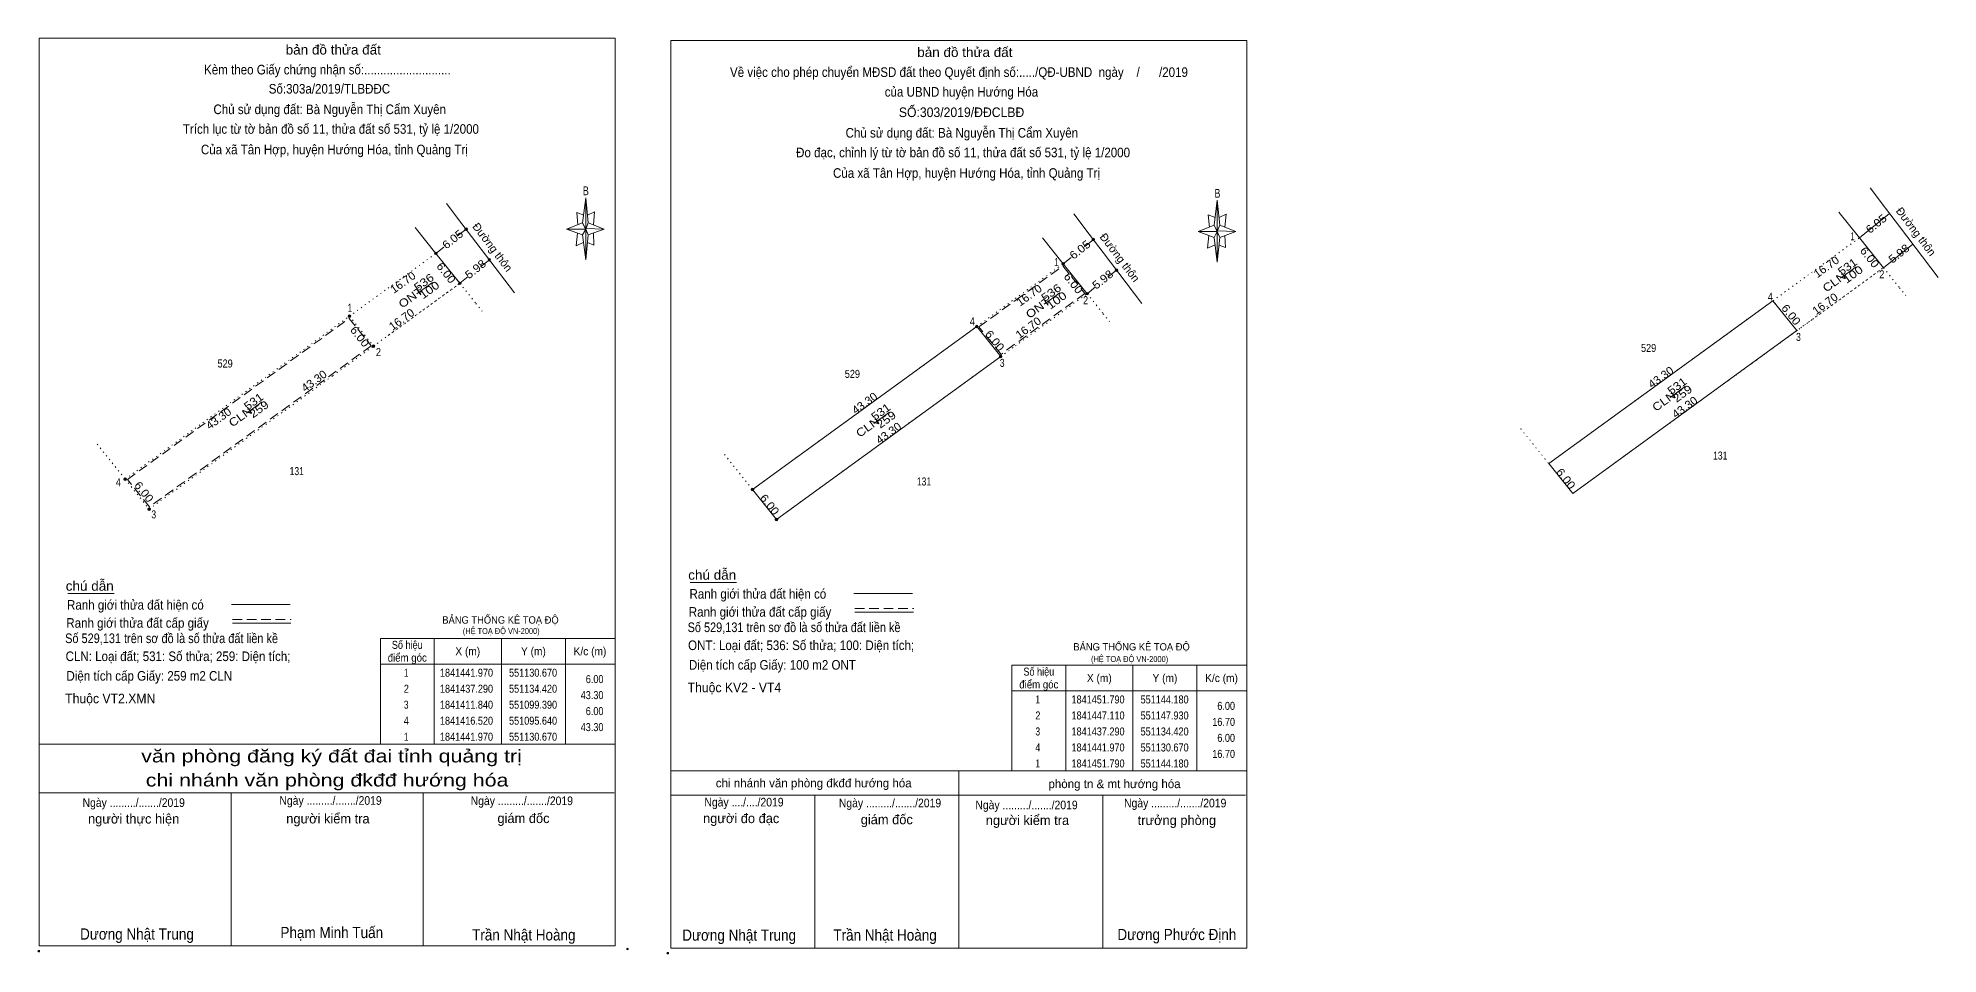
# Model space of a CAD drawing. Header units: metres. Extents: x 550639 to 551156, y 1841328 to 1841493.
# Drawn here: x 550859.6 to 551156.5, y 1841339.9 to 1841483 of the extents above; entities that cross this region are included whole.
import ezdxf
from ezdxf.enums import TextEntityAlignment as Align

# ---------------------------------------------------------------- set-up
doc = ezdxf.new("R2010")
doc.units = ezdxf.units.M
doc.header["$LTSCALE"] = 0.5
doc.header["$PDMODE"] = 32
doc.header["$PDSIZE"] = 0.25
doc.linetypes.add('DOTTED', pattern=[1.5, 0.3, -1.2])
doc.linetypes.add('MEDIUM_DASHED', pattern=[4.5, 3, -1.5])
for name, color, linetype, lineweight in [('1', 7, 'Continuous', 13), ('10', 7, 'Continuous', 13), ('17', 7, 'Continuous', 13), ('5', 7, 'Continuous', 13), ('51', 7, 'Continuous', 13), ('6', 7, 'Continuous', 13), ('63', 7, 'Continuous', 13), ('7', 7, 'Continuous', 13)]:
    doc.layers.add(name, color=color, linetype=linetype, lineweight=lineweight)

msp = doc.modelspace()

# ---------------------------------------------------------------- hatches: boundary and pattern name
at = {"layer": '63'}
for points in [[(550926.7, 1841453.14, 1), (550926.3, 1841453.14, 1)], [(551024.7, 1841451.52, 1), (551024.3, 1841451.52, 1)], [(550921.98, 1841449.36, 1), (550921.58, 1841449.36, 1)], [(550930.33, 1841448.36, 1), (550929.93, 1841448.36, 1)], [(551019.98, 1841447.74, 1), (551019.58, 1841447.74, 1)], [(551028.33, 1841446.74, 1), (551027.93, 1841446.74, 1)], [(550925.73, 1841444.68, 1), (550925.33, 1841444.68, 1)], [(551023.73, 1841443.06, 1), (551023.33, 1841443.06, 1)], [(550908.47, 1841439.54, 1), (550908.07, 1841439.54, 1)], [(551006.47, 1841437.92, 1), (551006.07, 1841437.92, 1)], [(550912.22, 1841434.86, 1), (550911.82, 1841434.86, 1)], [(551010.22, 1841433.24, 1), (551009.82, 1841433.24, 1)], [(550873.44, 1841414.09, 1), (550873.04, 1841414.09, 1)], [(550971.44, 1841412.47, 1), (550971.04, 1841412.47, 1)], [(550877.19, 1841409.41, 1), (550876.79, 1841409.41, 1)], [(550975.19, 1841407.79, 1), (550974.79, 1841407.79, 1)]]:
    msp.add_hatch(color=256, dxfattribs=at).paths.add_polyline_path(points)

# ---------------------------------------------------------------- linework, layer by layer
at = {"layer": '1', "linetype": 'DOTTED'}
for p, q in [((551136.7, 1841446.35), (551144.18, 1841451.79)), ((550914.3, 1841443.92), (550921.78, 1841449.36)), ((551012.3, 1841442.3), (551019.78, 1841447.74)), ((551130.67, 1841441.97), (551136.7, 1841446.35)), ((551136.7, 1841438.95), (551147.93, 1841447.11)), ((551147.93, 1841447.11), (551150.44, 1841443.98)), ((550908.27, 1841439.54), (550914.3, 1841443.92)), ((550914.3, 1841436.52), (550925.53, 1841444.68)), ((550925.53, 1841444.68), (550928.04, 1841441.55)), ((551012.3, 1841434.9), (551023.53, 1841443.06)), ((551023.53, 1841443.06), (551026.04, 1841439.93)), ((551150.44, 1841443.98), (551151.41, 1841442.77)), ((550908.27, 1841439.54), (550912.02, 1841434.86)), ((550928.04, 1841441.55), (550929.01, 1841440.34)), ((551006.27, 1841437.92), (551012.3, 1841442.3)), ((551026.04, 1841439.93), (551027.01, 1841438.72)), ((551130.67, 1841441.97), (551134.42, 1841437.29)), ((550912.02, 1841434.86), (550914.3, 1841436.52)), ((551006.27, 1841437.92), (551010.02, 1841433.24)), ((551134.42, 1841437.29), (551136.7, 1841438.95)), ((551010.02, 1841433.24), (551012.3, 1841434.9))]:
    msp.add_line(p, q, dxfattribs=at)
for points in [[(551136.7, 1841446.35), (551144.18, 1841451.79), (551147.93, 1841447.11), (551136.7, 1841438.95)], [(550914.3, 1841443.92), (550921.78, 1841449.36), (550925.53, 1841444.68), (550914.3, 1841436.52)], [(551136.7, 1841438.95), (551134.42, 1841437.29), (551130.67, 1841441.97), (551136.7, 1841446.35)], [(550873.24, 1841414.09), (550900.5, 1841433.89), (550908.27, 1841439.54)], [(551095.64, 1841416.52), (551122.9, 1841436.32), (551130.67, 1841441.97)], [(550971.24, 1841412.47), (550998.5, 1841432.27), (551006.27, 1841437.92)], [(551099.39, 1841411.84), (551128.09, 1841432.69), (551134.42, 1841437.29)], [(550876.99, 1841409.41), (550905.69, 1841430.26), (550912.02, 1841434.86)], [(550974.99, 1841407.79), (551003.69, 1841428.64), (551010.02, 1841433.24)], [(551091.26, 1841421.98), (551095.64, 1841416.52), (551099.39, 1841411.84)], [(550868.86, 1841419.55), (550873.24, 1841414.09), (550876.99, 1841409.41)], [(550966.86, 1841417.93), (550971.24, 1841412.47), (550974.99, 1841407.79)]]:
    msp.add_lwpolyline(points, dxfattribs=at)
at = {"layer": '1', "linetype": 'MEDIUM_DASHED'}
for points in [[(551012.45, 1841442.1), (551019.73, 1841447.4), (551023.17, 1841443.11), (551012.15, 1841435.1)], [(551012.15, 1841435.1), (551010.07, 1841433.58), (551006.63, 1841437.87), (551012.45, 1841442.1)]]:
    msp.add_lwpolyline(points, dxfattribs=at)
at = {"layer": '1'}
for points in [[(551130.67, 1841441.97), (551134.42, 1841437.29), (551099.39, 1841411.84), (551095.64, 1841416.52)], [(551006.27, 1841437.92), (551010.02, 1841433.24), (550974.99, 1841407.79), (550971.24, 1841412.47)]]:
    msp.add_lwpolyline(points, close=True, dxfattribs=at)
at = {"layer": '1', "linetype": 'MEDIUM_DASHED'}
msp.add_lwpolyline([(550908.22, 1841439.2), (550911.66, 1841434.91), (550877.04, 1841409.75), (550873.6, 1841414.04)], close=True, dxfattribs=at)
at = {"layer": '10'}
for p, q in [((551145.86, 1841459.58), (551148.25, 1841456.42)), ((550923.46, 1841457.15), (550925.85, 1841453.99)), ((551021.46, 1841455.53), (551023.85, 1841452.37)), ((551148.25, 1841456.42), (551150.44, 1841453.54)), ((550925.85, 1841453.99), (550928.04, 1841451.11)), ((551023.85, 1841452.37), (551026.04, 1841449.49)), ((551150.44, 1841453.54), (551156.46, 1841445.6)), ((550928.04, 1841451.11), (550934.06, 1841443.17)), ((551026.04, 1841449.49), (551032.06, 1841441.55))]:
    msp.add_line(p, q, dxfattribs=at)
at = {"layer": '17'}
for p, q in [((550961.5, 1841397.96), (550968.74, 1841397.96)), ((550864.25, 1841396.24), (550871.49, 1841396.24))]:
    msp.add_line(p, q, dxfattribs=at)
at = {"layer": '5'}
for p, q in [((550944.68, 1841454.14), (550945.18, 1841458.04)), ((551043.35, 1841453.76), (551043.85, 1841457.66)), ((550944.68, 1841452.24), (550942.18, 1841453.14)), ((550945.58, 1841452.24), (550945.18, 1841448.34)), ((550945.58, 1841454.14), (550948.08, 1841453.14)), ((550946.38, 1841452.54), (550946.48, 1841450.64)), ((551043.35, 1841451.86), (551040.85, 1841452.76)), ((551044.25, 1841451.86), (551043.85, 1841447.96)), ((551044.25, 1841453.76), (551046.75, 1841452.76)), ((551045.05, 1841452.16), (551045.15, 1841450.26)), ((550946.48, 1841450.64), (550945.48, 1841451.04)), ((551045.15, 1841450.26), (551044.15, 1841450.66)), ((550859.81, 1841372.7), (550949.81, 1841372.7)), ((550859.81, 1841365.1), (550949.61, 1841365.1)), ((550859.81, 1841365.1), (550949.61, 1841365.1)), ((550859.81, 1841365.1), (550949.61, 1841365.1)), ((550889.81, 1841341.2), (550889.81, 1841365.1)), ((550919.81, 1841341.2), (550919.81, 1841365.1))]:
    msp.add_line(p, q, dxfattribs=at)
for points in [[(550859.81, 1841483), (550949.81, 1841483), (550949.81, 1841341.2), (550859.81, 1841341.2)], [(550958.48, 1841482.62), (551048.48, 1841482.62), (551048.48, 1841340.82), (550958.48, 1841340.82)], [(550945.18, 1841458.04), (550945.58, 1841454.14), (550945.18, 1841453.14)], [(551043.85, 1841457.66), (551044.25, 1841453.76), (551043.85, 1841452.76)], [(550945.18, 1841453.14), (550942.18, 1841453.14), (550944.68, 1841454.14), (550945.58, 1841452.24), (550948.08, 1841453.14), (550945.18, 1841453.24)], [(550945.18, 1841453.14), (550945.18, 1841448.34), (550944.68, 1841452.24)], [(551043.85, 1841452.76), (551040.85, 1841452.76), (551043.35, 1841453.76), (551044.25, 1841451.86), (551046.75, 1841452.76), (551043.85, 1841452.86)], [(551043.85, 1841452.76), (551043.85, 1841447.96), (551043.35, 1841451.86)]]:
    msp.add_lwpolyline(points, close=True, dxfattribs=at)
for points in [[(550944.88, 1841455.34), (550943.78, 1841455.74), (550943.98, 1841453.84)], [(550945.48, 1841455.34), (550946.58, 1841455.84), (550946.38, 1841453.84)], [(551043.55, 1841454.96), (551042.45, 1841455.36), (551042.65, 1841453.46)], [(551044.15, 1841454.96), (551045.25, 1841455.46), (551045.05, 1841453.46)], [(550945.18, 1841453.14), (550944.68, 1841454.14), (550942.18, 1841453.14)], [(550943.88, 1841452.54), (550943.68, 1841450.54), (550944.78, 1841451.04)], [(550945.18, 1841453.14), (550945.58, 1841452.24), (550948.08, 1841453.14)], [(551043.85, 1841452.76), (551043.35, 1841453.76), (551040.85, 1841452.76)], [(551042.55, 1841452.16), (551042.35, 1841450.16), (551043.45, 1841450.66)], [(551043.85, 1841452.76), (551044.25, 1841451.86), (551046.75, 1841452.76)], [(550949.81, 1841341.2), (550859.81, 1841341.2), (550859.81, 1841365.1)]]:
    msp.add_lwpolyline(points, dxfattribs=at)
msp.add_point((550859.74, 1841340.36), dxfattribs=at)
at = {"layer": '51'}
for p, q in [((551140.96, 1841455.81), (551144.18, 1841451.79)), ((550918.56, 1841453.38), (550921.78, 1841449.36)), ((551016.56, 1841451.76), (551019.78, 1841447.74)), ((551144.18, 1841451.79), (551147.93, 1841447.11)), ((550921.78, 1841449.36), (550925.53, 1841444.68)), ((551019.78, 1841447.74), (551023.53, 1841443.06))]:
    msp.add_line(p, q, dxfattribs=at)
at = {"layer": '6'}
for p, q in [((550987.1, 1841396.22), (550996.24, 1841396.22)), ((550889.85, 1841394.5), (550898.99, 1841394.5)), ((550987.24, 1841393.29), (550996.38, 1841393.29)), ((550889.99, 1841391.57), (550899.13, 1841391.57))]:
    msp.add_line(p, q, dxfattribs=at)
at = {"layer": '6', "linetype": 'MEDIUM_DASHED'}
for p, q in [((550889.99, 1841392.19), (550899.19, 1841392.19)), ((550987.24, 1841393.91), (550996.44, 1841393.91))]:
    msp.add_line(p, q, dxfattribs=at)
at = {"layer": '6'}
msp.add_point((550951.71, 1841340.7), dxfattribs=at)
at = {"layer": '63'}
for p, q in [((551148.9, 1841455.57), (551144.18, 1841451.79)), ((550926.5, 1841453.14), (550925.1, 1841452.02)), ((551024.5, 1841451.52), (551023.1, 1841450.4)), ((550923.01, 1841450.35), (550921.78, 1841449.36)), ((550930.13, 1841448.36), (550928.81, 1841447.31)), ((551021.01, 1841448.73), (551019.78, 1841447.74)), ((551152.53, 1841450.79), (551147.93, 1841447.11)), ((550926.84, 1841445.73), (550925.53, 1841444.68)), ((551028.13, 1841446.74), (551026.81, 1841445.69)), ((551141.21, 1841445.47), (551143.65, 1841447.24)), ((550918.81, 1841443.04), (550921.25, 1841444.81)), ((551016.81, 1841441.42), (551019.25, 1841443.19)), ((551024.84, 1841444.11), (551023.53, 1841443.06)), ((551114.59, 1841426.84), (551117.03, 1841428.61)), ((550892.19, 1841424.41), (550894.63, 1841426.18)), ((550990.19, 1841422.79), (550992.63, 1841424.56)), ((550921.51, 1841389.2), (550921.51, 1841372.7)), ((550932.01, 1841389.2), (550932.01, 1841372.7)), ((550942.01, 1841389.2), (550942.01, 1841372.7)), ((550913.11, 1841385.2), (550949.81, 1841385.2)), ((551020.18, 1841385.02), (551020.18, 1841368.52)), ((551030.68, 1841385.02), (551030.68, 1841368.52)), ((551040.68, 1841385.02), (551040.68, 1841368.52)), ((551011.78, 1841381.02), (551048.48, 1841381.02))]:
    msp.add_line(p, q, dxfattribs=at)
for points in [[(550913.11, 1841389.2), (550949.81, 1841389.2), (550949.81, 1841372.7), (550913.11, 1841372.7)], [(551011.78, 1841385.02), (551048.48, 1841385.02), (551048.48, 1841368.52), (551011.78, 1841368.52)]]:
    msp.add_lwpolyline(points, close=True, dxfattribs=at)
for centre in [(550926.5, 1841453.14), (551024.5, 1841451.52), (550921.78, 1841449.36), (550930.13, 1841448.36), (551019.78, 1841447.74), (551028.13, 1841446.74), (550925.53, 1841444.68), (551023.53, 1841443.06), (550908.27, 1841439.54), (551006.27, 1841437.92), (550912.02, 1841434.86), (551010.02, 1841433.24), (550873.24, 1841414.09), (550971.24, 1841412.47), (550876.99, 1841409.41), (550974.99, 1841407.79)]:
    msp.add_circle(centre, 0.2, dxfattribs=at)
at = {"layer": '7'}
for p, q in [((550958.48, 1841368.52), (551048.48, 1841368.52)), ((550958.48, 1841368.52), (551048.48, 1841368.52)), ((550958.48, 1841368.52), (551048.48, 1841368.52)), ((551003.48, 1841340.82), (551003.48, 1841368.52)), ((550958.48, 1841364.72), (551048.28, 1841364.72)), ((550980.98, 1841340.82), (550980.98, 1841364.72)), ((551025.98, 1841340.82), (551025.98, 1841364.72)), ((551048.48, 1841340.82), (550958.48, 1841340.82))]:
    msp.add_line(p, q, dxfattribs=at)
msp.add_point((550958.01, 1841340.04), dxfattribs=at)

# ---------------------------------------------------------------- texts
at = {"layer": '1'}
for s, width, p in [('531', 1.15, (551142.6826, 1841446.7719)), ('536', 1.2, (550920.2776, 1841444.3419)), ('CLN', 1.2, (551140.6276, 1841444.3943)), ('100', 1.2, (551143.5326, 1841445.5655)), ('ONT', 1.2, (550918.2326, 1841441.9643)), ('100', 1.2, (550921.1276, 1841443.1319)), ('ONT', 1.2, (551016.2326, 1841440.3443)), ('536', 1.2, (551018.2776, 1841442.7219)), ('100', 1.2, (551019.1276, 1841441.5119)), ('CLN', 1.2, (551114.0076, 1841425.7643)), ('531', 1.15, (551116.0626, 1841428.1419)), ('259', 1.15, (551116.9126, 1841426.9382)), ('CLN', 1.2, (550891.6076, 1841423.3343)), ('531', 1.15, (550893.6626, 1841425.7119)), ('259', 1.15, (550894.5126, 1841424.5082)), ('531', 1.15, (550991.6626, 1841424.0919)), ('259', 1.15, (550992.5126, 1841422.8882)), ('CLN', 1.2, (550989.6076, 1841421.7143))]:
    msp.add_text(s, height=1.25, rotation=36, dxfattribs=dict(at, width=width)).set_placement(p, align=Align.CENTER)
for s, height, width, p in [('529', 1.25, 0.85, (551111.25, 1841433.96)), ('529', 1.25, 0.85, (550888.85, 1841431.53)), ('529', 1.25, 0.85, (550986.85, 1841429.91)), ('131', 1.25, 0.8, (550900.04, 1841414.72)), ('131', 1.25, 0.8, (551122.44, 1841417.15)), ('131', 1.25, 0.8, (550998.04, 1841413.1)), ('BẢNG THỐNG KÊ TOẠ ĐỘ ', 1.15, 0.95, (551030.67, 1841387.33)), ('(HỆ TOẠ ĐỘ VN-2000)', 0.9335, 0.9, (551030.16, 1841385.52))]:
    msp.add_text(s, height=height, dxfattribs=dict(at, width=width)).set_placement(p, align=Align.CENTER)
for s, height, width, p in [('BẢNG THỐNG KÊ TOẠ ĐỘ ', 1.15, 0.95, (550922.78, 1841391.52)), ('(HỆ TOẠ ĐỘ VN-2000)', 0.93, 0.9, (550925.98, 1841389.9))]:
    msp.add_text(s, height=height, dxfattribs=dict(at, width=width)).set_placement(p)
at = {"layer": '5'}
for s, height, width, p in [('bản đồ thửa đất', 1.5, 1.05, (550905.75, 1841480.42)), ('bản đồ thửa đất', 1.5, 1.05, (551004.42, 1841480.03)), ('Kèm theo Giấy chứng nhận số:...........................', 1.5, 0.9, (550904.83, 1841477.31)), ('Về việc cho phép chuyển MĐSD đất theo Quyết định số:...../QĐ-UBND  ngày    /      /2019', 1.5, 0.9, (551003.5, 1841476.92)), ('Số:303a/2019/TLBĐĐC', 1.5, 0.9, (550905.15, 1841474.32)), ('của UBND huyện Hướng Hóa', 1.5, 0.9, (551003.89, 1841473.84)), ('Chủ sử dụng đất: Bà Nguyễn Thị Cẩm Xuyên', 1.5, 0.9, (550905.19, 1841471.11)), ('SỐ:303/2019/ĐĐCLBĐ', 1.5, 0.95, (551003.91, 1841470.65)), ('Trích lục từ tờ bản đồ số 11, thửa đất số 531, tỷ lệ 1/2000 ', 1.5, 0.9, (550905.63, 1841468.04)), ('Chủ sử dụng đất: Bà Nguyễn Thị Cẩm Xuyên', 1.5, 0.9, (551003.95, 1841467.44)), ('Của xã Tân Hợp, huyện Hướng Hóa, tỉnh Quảng Trị', 1.5, 0.9, (550905.92, 1841464.83)), ('Đo đạc, chỉnh lý từ tờ bản đồ số 11, thửa đất số 531, tỷ lệ 1/2000 ', 1.5, 0.9, (551004.395, 1841464.37)), ('Của xã Tân Hợp, huyện Hướng Hóa, tỉnh Quảng Trị', 1.5, 0.9, (551004.68, 1841461.16)), ('B', 1.378, 0.75, (550945.21, 1841458.44)), ('B', 1.378, 0.75, (551043.88, 1841458.05)), ('văn phòng đăng ký đất đai tỉnh quảng trị', 2, 1.25, (550905.475, 1841369.84)), ('chi nhánh văn phòng đkđđ hướng hóa', 2, 1.25, (550904.785, 1841366.08)), ('Ngày ........./......./2019', 1.35, 0.9, (550874.565, 1841362.89)), ('Ngày ........./......./2019', 1.35, 0.9, (550905.325, 1841363.22)), ('Ngày ........./......./2019', 1.35, 0.9, (550935.205, 1841363.17)), ('Dương Nhật Trung', 1.75, 0.9, (550875.08, 1841342.16)), ('Phạm Minh Tuấn', 1.75, 0.9, (550905.515, 1841342.4)), ('Trần Nhật Hoàng', 1.75, 0.9, (550935.515, 1841342.03))]:
    msp.add_text(s, height=height, dxfattribs=dict(at, width=width)).set_placement(p, align=Align.CENTER)
for s, p in [('người thực hiện', (550874.56, 1841360.29)), ('người kiểm tra', (550904.915, 1841360.31)), ('giám đốc', (550935.465, 1841360.37))]:
    msp.add_text(s, height=1.5, dxfattribs=at).set_placement(p, align=Align.CENTER)
at = {"layer": '51'}
for p in [(551152.5196, 1841452.3827), (550930.1234, 1841449.9477), (551028.1234, 1841448.3277)]:
    msp.add_text('Đường thôn', height=1.25, rotation=307.176, dxfattribs=at).set_placement(p, align=Align.CENTER)
at = {"layer": '6'}
for s, width, p in [('chú dẫn', 1.05, (550863.95, 1841396.66)), ('chú dẫn', 1.05, (550961.2, 1841398.38)), ('Ranh giới thửa đất hiện có ', 0.9, (550864.15, 1841393.7)), ('Ranh giới thửa đất hiện có ', 0.9, (550961.4, 1841395.42)), ('Ranh giới thửa đất cấp giấy', 0.9, (550864.04, 1841390.88)), ('Số 529,131 trên sơ đồ là số thửa đất liền kề', 0.85, (550961.11, 1841390.2)), ('Ranh giới thửa đất cấp giấy', 0.9, (550961.29, 1841392.6)), ('Số 529,131 trên sơ đồ là số thửa đất liền kề', 0.85, (550863.86, 1841388.48)), ('ONT: Loại đất; 536: Số thửa; 100: Diện tích;', 0.9, (550961.18, 1841387.39)), ('CLN: Loại đất; 531: Số thửa; 259: Diện tích;', 0.9, (550863.93, 1841385.67)), ('Diện tích cấp Giấy: 100 m2 ONT', 0.9, (550961.31, 1841384.33)), ('Diện tích cấp Giấy: 259 m2 CLN', 0.9, (550864.06, 1841382.61)), ('Thuộc VT2.XMN', 0.95, (550863.86, 1841379.08)), ('Thuộc KV2 - VT4', 0.95, (550961.11, 1841380.8))]:
    msp.add_text(s, height=1.5, dxfattribs=dict(at, width=width)).set_placement(p)
at = {"layer": '63'}
for s, rotation, width, p in [('6.05', 38.689, 1.1, (551147.1993, 1841453.4967)), ('6.05', 38.689, 1.1, (550924.7993, 1841451.0667)), ('6.05', 38.689, 1.1, (551022.7993, 1841449.4467)), ('5.98', 38.66, 1.1, (550928.3496, 1841446.4057)), ('16.70', 36.012, 1.05, (551139.3875, 1841446.7456)), ('6.00', 308.705, 1.1, (551145.2933, 1841448.3508)), ('5.98', 38.66, 1.1, (551150.7496, 1841448.8357)), ('16.70', 36.012, 1.05, (550916.9875, 1841444.3156)), ('6.00', 308.705, 1.1, (550922.8933, 1841445.9208)), ('6.00', 308.705, 1.1, (551020.8933, 1841444.3008)), ('5.98', 38.66, 1.1, (551026.3496, 1841444.7857)), ('16.70', 36.012, 1.05, (551014.8375, 1841442.3156)), ('16.70', 36.012, 1.05, (551139.1875, 1841440.9756)), ('16.70', 36.012, 1.05, (550916.7875, 1841438.5456)), ('16.70', 36.012, 1.05, (551014.7075, 1841437.2356)), ('6.00', 308.705, 1.1, (551133.0133, 1841439.3908)), ('6.00', 308.705, 1.1, (550909.4033, 1841435.9708)), ('6.00', 308.705, 1.1, (551008.6133, 1841435.3408)), ('43.30', 35.999, 1.05, (550903.1076, 1841428.9251)), ('43.30', 35.999, 1.05, (551113.5276, 1841429.5051)), ('43.30', 35.999, 1.05, (550989.1276, 1841425.4551)), ('43.30', 35.999, 1.05, (550888.1976, 1841423.0451)), ('43.30', 35.999, 1.05, (551117.2676, 1841424.8251)), ('43.30', 35.999, 1.05, (550992.8676, 1841420.7751)), ('6.00', 308.705, 1.1, (551097.8333, 1841413.7808)), ('6.00', 308.705, 1.1, (550875.6833, 1841411.7108)), ('6.00', 308.705, 1.1, (550973.4333, 1841409.7308))]:
    msp.add_text(s, height=1.25, rotation=rotation, dxfattribs=dict(at, width=width)).set_placement(p, align=Align.CENTER)
for s, width, p in [(' 1', 0.75, (551143.47, 1841451.41)), (' 1', 0.75, (551019.07, 1841447.36)), (' 2', 0.85, (551148.08, 1841445.47)), (' 2', 0.85, (551023.68, 1841441.42)), (' 4', 0.85, (551130.67, 1841441.97)), (' 1', 0.75, (550908.69, 1841440.23)), (' 4', 0.85, (551005.99, 1841438.12)), (' 3', 0.8, (551135.03, 1841435.68)), (' 2', 0.85, (550913.2, 1841433.32)), (' 3', 0.8, (551010.63, 1841431.63)), (' 4', 0.85, (550872.56, 1841412.98)), (' 3', 0.8, (550878.07, 1841407.96)), ('6.00', 0.85, (550947.96, 1841382.23)), ('43.30', 0.85, (550947.96, 1841379.73)), ('6.00', 0.85, (550947.96, 1841377.23)), ('6.00', 0.85, (551046.63, 1841378.05)), ('43.30', 0.85, (550947.96, 1841374.73)), ('16.70', 0.85, (551046.63, 1841375.55)), ('6.00', 0.85, (551046.63, 1841373.05)), ('16.70', 0.85, (551046.63, 1841370.55))]:
    msp.add_text(s, height=1.25, dxfattribs=dict(at, width=width)).set_placement(p, align=Align.RIGHT)
for s, width, p in [('Số hiệu', 0.85, (550917.31, 1841387.58)), ('điểm góc', 0.9, (550917.31, 1841385.58)), ('X (m)', 0.95, (550926.76, 1841386.58)), ('Y (m)', 0.95, (550937.015, 1841386.58)), ('K/c (m)', 0.95, (550945.855, 1841386.58)), (' 1', 0.75, (550916.96, 1841383.23)), ('1841441.970', 0.85, (550926.56, 1841383.23)), ('551130.670', 0.85, (550936.96, 1841383.23)), ('Số hiệu', 0.85, (551015.98, 1841383.4)), ('X (m)', 0.95, (551025.43, 1841382.4)), ('Y (m)', 0.95, (551035.685, 1841382.4)), ('K/c (m)', 0.95, (551044.525, 1841382.4)), (' 2', 0.85, (550916.965, 1841380.73)), ('1841437.290', 0.85, (550926.56, 1841380.73)), ('551134.420', 0.85, (550936.96, 1841380.73)), ('điểm góc', 0.9, (551015.98, 1841381.4)), (' 1', 0.75, (551015.63, 1841379.05)), ('1841451.790', 0.85, (551025.23, 1841379.05)), ('551144.180', 0.85, (551035.63, 1841379.05)), (' 3', 0.8, (550916.955, 1841378.23)), ('1841411.840', 0.85, (550926.56, 1841378.23)), ('551099.390', 0.85, (550936.96, 1841378.23)), (' 2', 0.85, (551015.635, 1841376.55)), ('1841447.110', 0.85, (551025.23, 1841376.55)), ('551147.930', 0.85, (551035.63, 1841376.55)), (' 4', 0.85, (550916.96, 1841375.73)), (' 1', 0.75, (550916.96, 1841373.23)), ('1841416.520', 0.85, (550926.56, 1841375.73)), ('1841441.970', 0.85, (550926.56, 1841373.23)), ('551095.640', 0.85, (550936.96, 1841375.73)), ('551130.670', 0.85, (550936.96, 1841373.23)), (' 3', 0.8, (551015.625, 1841374.05)), ('1841437.290', 0.85, (551025.23, 1841374.05)), ('551134.420', 0.85, (551035.63, 1841374.05)), (' 4', 0.85, (551015.63, 1841371.55)), ('1841441.970', 0.85, (551025.23, 1841371.55)), ('551130.670', 0.85, (551035.63, 1841371.55)), (' 1', 0.75, (551015.63, 1841369.05)), ('1841451.790', 0.85, (551025.23, 1841369.05)), ('551144.180', 0.85, (551035.63, 1841369.05))]:
    msp.add_text(s, height=1.25, dxfattribs=dict(at, width=width)).set_placement(p, align=Align.CENTER)
at = {"layer": '7'}
for s, height, p in [('chi nhánh văn phòng đkđđ hướng hóa', 1.35, (550980.81, 1841365.94)), ('phòng tn & mt hướng hóa', 1.35, (551027.805, 1841365.82)), ('người đo đạc', 1.5, (550969.475, 1841360.36)), ('giám đốc', 1.5, (550992.225, 1841360.18)), ('người kiểm tra', 1.5, (551014.205, 1841360.06)), ('trưởng phòng', 1.5, (551037.545, 1841360.06))]:
    msp.add_text(s, height=height, dxfattribs=at).set_placement(p, align=Align.CENTER)
at = {"layer": '7', "width": 0.9}
for s, height, p in [('Ngày ..../..../2019', 1.35, (550969.915, 1841362.96)), ('Ngày ........./......./2019', 1.35, (550992.725, 1841362.83)), ('Ngày ........./......./2019', 1.35, (551014.055, 1841362.52)), ('Ngày ........./......./2019', 1.35, (551037.285, 1841362.82)), ('Dương Nhật Trung', 1.75, (550969.16, 1841341.99)), ('Trần Nhật Hoàng', 1.75, (550991.955, 1841342)), ('Dương Phước Định', 1.75, (551037.545, 1841342.09))]:
    msp.add_text(s, height=height, dxfattribs=at).set_placement(p, align=Align.CENTER)

doc.saveas('drawing.dxf')
